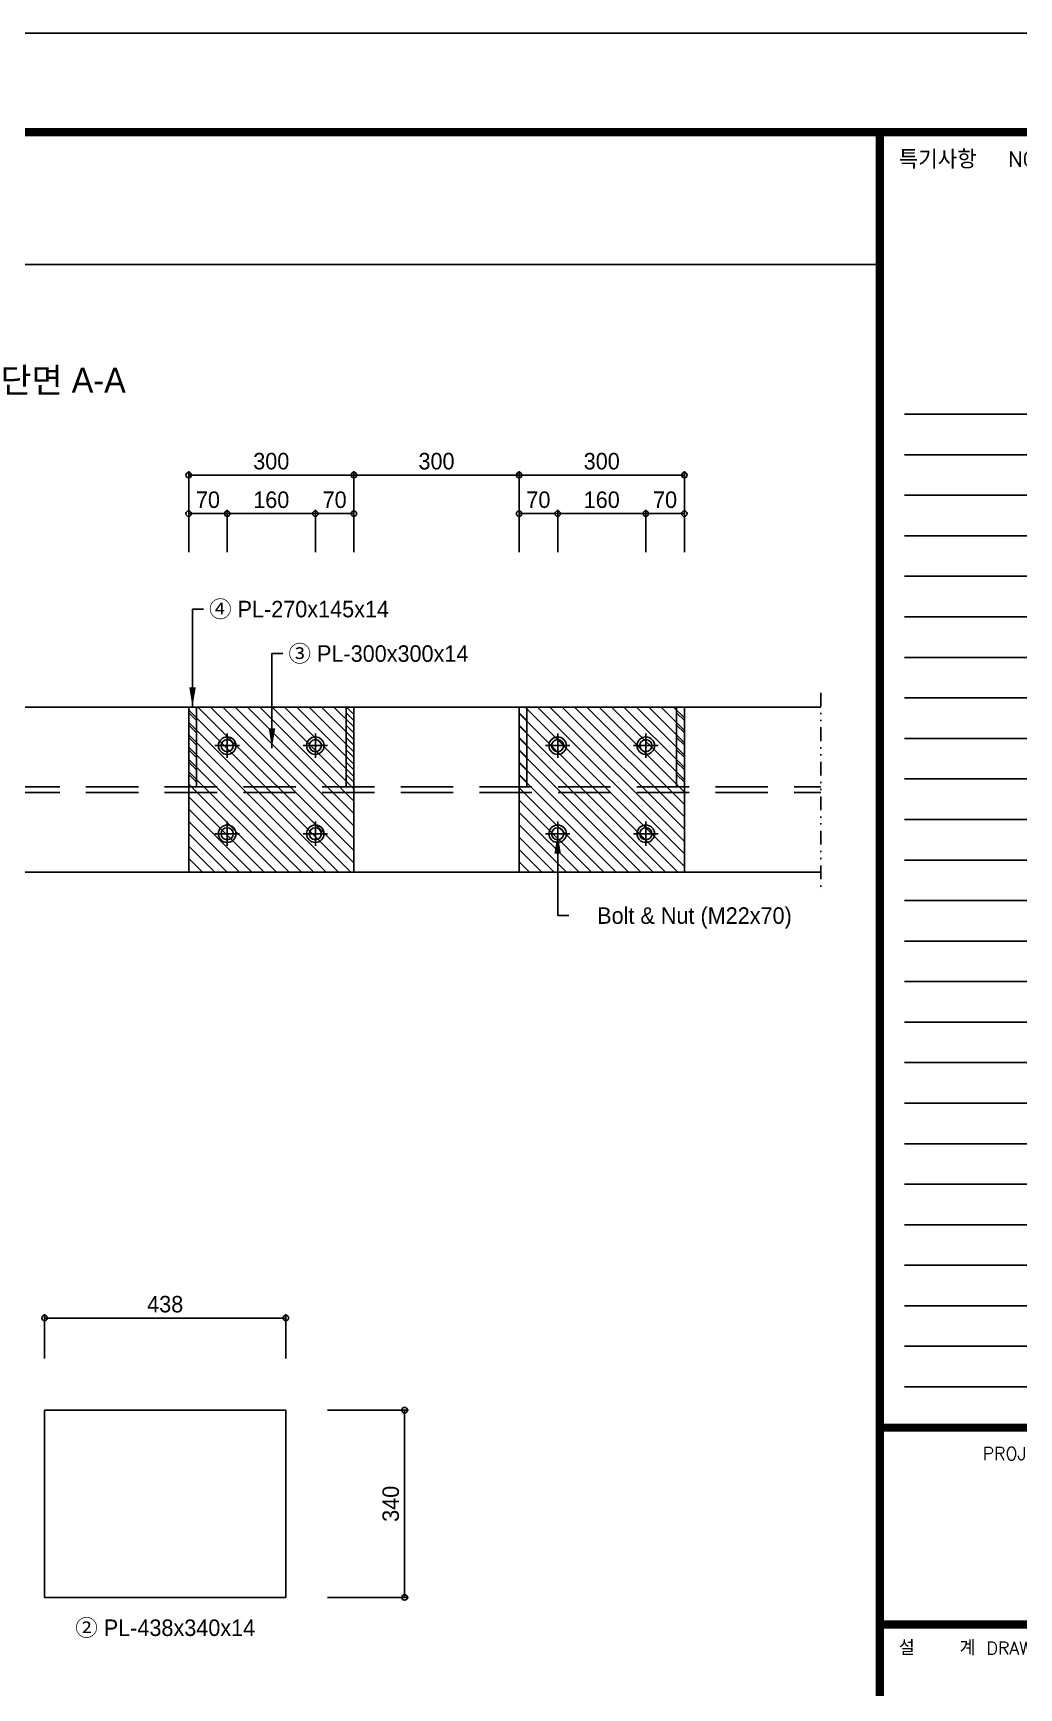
# Model space of a CAD drawing. Header units: millimetres. Extents: x 1073475 to 2890243, y -1340830 to -367733.
# Drawn here: x 2744793 to 2746583, y -370738 to -367733 of the extents above; entities that cross this region are included whole.
import ezdxf
from ezdxf.enums import TextEntityAlignment as Align

# ---------------------------------------------------------------- set-up
doc = ezdxf.new("R2010")
doc.units = ezdxf.units.MM
doc.header["$LTSCALE"] = 50
doc.header["$PDMODE"] = 3
doc.header["$PDSIZE"] = 100
doc.linetypes.add('DIVIDE', pattern=[1.25, 0.5, -0.25, 0, -0.25, 0, -0.25])
doc.linetypes.add('HIDDEN', pattern=[9.525, 6.35, -3.175])
doc.layers.get('Defpoints').update_dxf_attribs({"color": 151})
for name, color, linetype in [('-$$DIM-C', 7, 'Continuous'), ('11', 11, 'Continuous'), ('4', 4, 'Continuous'), ('C-BOLT', 1, 'Continuous'), ('C-CEN-DI', 1, 'DIVIDE'), ('C-DIM', 7, 'Continuous'), ('C-li', 41, 'Continuous'), ('C-PLATE', 135, 'Continuous'), ('C-PLATE-1', 2, 'Continuous'), ('C-TT', 9, 'Continuous'), ('C-WALE-1', 3, 'Continuous'), ('STRUT', 3, 'Continuous'), ('TEX', 3, 'Continuous'), ('TEXT', 3, 'Continuous'), ('TEXT1', 7, 'Continuous')]:
    doc.layers.add(name, color=color, linetype=linetype)
doc.styles.add('RXHG', font='arial.ttf')
doc.styles.add('RXHS', font='SIMPLEX.SHX', dxfattribs={"bigfont": 'WHGTXT.SHX'})
doc.styles.add('돋움', font='')
doc.styles.get('돋움').set_extended_font_data('Dotum')
doc.dimstyles.new('SAM-LE-LE-상', dxfattribs={"dimscale": 0.1, "dimtxt": 300, "dimasz": 360, "dimexe": 70, "dimexo": 0, "dimgap": 100, "dimtad": 1, "dimdec": 0, "dimzin": 0, "dimdsep": 46, "dimlunit": 6, "dimtxsty": '돋움', "dimblk": 'NONE', "dimcen": 100, "dimclrd": 8, "dimclre": 8, "dimclrt": 256, "dimadec": 0, "dimazin": 0, "dimtfac": 1, "dimtdec": 0, "dimtix": 1, "dimtmove": 2, "dimatfit": 3, "dimfxl": 70, "dimtolj": 1, "dimtzin": 0, "dimlwd": -1, "dimlwe": -1, "dimarcsym": 0})
doc.dimstyles.new('SAM-상', dxfattribs={"dimscale": 0.1, "dimtxt": 300, "dimasz": 100, "dimexe": 70, "dimexo": 0, "dimgap": 100, "dimtad": 1, "dimdec": 0, "dimzin": 0, "dimdsep": 46, "dimlunit": 6, "dimtxsty": '돋움', "dimblk": 'ORIGIN', "dimcen": 100, "dimclrd": 8, "dimclre": 8, "dimclrt": 1, "dimadec": 0, "dimazin": 0, "dimtfac": 1, "dimtdec": 0, "dimtix": 1, "dimtmove": 2, "dimatfit": 3, "dimfxl": 70, "dimtolj": 1, "dimtzin": 0, "dimlwd": -1, "dimlwe": -1, "dimarcsym": 0})

# ---------------------------------------------------------------- blocks, each defined once
blk = doc.blocks.new('dbox')
at = {"layer": '11'}
blk.add_line((4288, 57600), (81088, 57600), dxfattribs=at)
at = {"layer": '11', "const_width": 150}
blk.add_lwpolyline([(81088, 1800), (4288, 1800), (4288, 57600), (81088, 57600)], close=True, dxfattribs=at)
for points in [[(74675, 57600), (74675, 1800)], [(81088, 34076), (74675, 34076)], [(81088, 30501), (74675, 30501)]]:
    blk.add_lwpolyline(points, dxfattribs=at)
at = {"layer": '4'}
for p, q in [((80586, 52479), (75119, 52479)), ((80586, 51743), (75119, 51743)), ((80586, 51007), (75119, 51007)), ((80586, 50271), (75119, 50271)), ((80586, 49536), (75119, 49536)), ((80586, 48800), (75119, 48800)), ((80586, 48064), (75119, 48064)), ((80586, 47328), (75119, 47328)), ((80586, 46592), (75119, 46592)), ((80586, 45856), (75119, 45856)), ((80586, 45120), (75119, 45120)), ((80586, 44384), (75119, 44384)), ((80586, 43648), (75119, 43648)), ((80586, 42912), (75119, 42912)), ((80586, 42176), (75119, 42176)), ((80586, 41440), (75119, 41440)), ((80586, 40704), (75119, 40704)), ((80586, 39968), (75119, 39968)), ((80586, 39232), (75119, 39232)), ((80586, 38497), (75119, 38497)), ((80586, 37761), (75119, 37761)), ((80586, 37025), (75119, 37025)), ((80586, 36289), (75119, 36289)), ((80586, 35553), (75119, 35553)), ((80586, 34817), (75119, 34817))]:
    blk.add_line(p, q, dxfattribs=at)
at = {"layer": 'TEXT', "color": 7}
blk.add_line((0, 59400), (84100, 59400), dxfattribs=at)
at = {"layer": 'TEX', "color": 6, "linetype": 'Continuous', "style": 'RXHG', "width": 1}
for tag, p in [('일자', (76628, 15972)), ('축척', (76628, 13925)), ('설계번호', (76684, 12170))]:
    blk.add_attdef(tag, p, '', height=300, dxfattribs=at)
at = {"layer": 'TEX', "color": 7, "linetype": 'Continuous', "style": 'RXHG', "width": 1}
blk.add_attdef('파일명', (81840, 4453), '', height=300, rotation=90, dxfattribs=at)
at = {"layer": 'TEX', "linetype": 'Continuous', "style": 'RXHG', "width": 1}
for tag, p in [('도면명-1', (77799, 3389)), ('도면명-2', (77799, 2662))]:
    blk.add_attdef(tag, text='', height=400, dxfattribs=at).set_placement(p, align=Align.CENTER)
at = {"layer": 'TEXT1', "style": 'RXHS', "width": 1}
for s, height, p in [('특기사항', 334.3, (75018, 56940)), ('NOTE', 278.6, (77005, 56974)), ('PROJECT TITLE', 231.29, (76539, 33488)), ('설    계', 273.3, (75018, 29943)), ('DRAWN BY', 231.3, (76609, 29956))]:
    blk.add_text(s, height=height, dxfattribs=at).set_placement(p)
blk = doc.blocks.new('_Origin')
at = {"color": 0, "linetype": 'ByBlock', "lineweight": -2}
blk.add_line((0, 0), (-1, 0), dxfattribs=at)
blk.add_circle((0, 0), 0.5, dxfattribs=at)
blk = doc.blocks.new('*D595')
at = {"layer": '-$$DIM-C', "color": 8, "transparency": 16777216}
for p, q in [((2744813.5, -370139.9), (2744813.5, -370059.4)), ((2745241.5, -370066.4), (2744823.5, -370066.4)), ((2745251.5, -370139.9), (2745251.5, -370059.4))]:
    blk.add_line(p, q, dxfattribs=at)
at = {"layer": 'Defpoints', "color": 0, "transparency": 16777216}
for p in [(2744813.5, -370066.4), (2744813.5, -370139.9), (2745251.5, -370139.9)]:
    blk.add_point(p, dxfattribs=at)
at = {"layer": '-$$DIM-C', "color": 8, "transparency": 16777216, "xscale": 10, "yscale": 10, "zscale": 10, "rotation": 180}
blk.add_blockref('_Origin', (2744813.5, -370066.4), dxfattribs=at)
at = {"layer": '-$$DIM-C', "color": 8, "transparency": 16777216, "xscale": 10, "yscale": 10, "zscale": 10}
blk.add_blockref('_Origin', (2745251.5, -370066.4), dxfattribs=at)
at = {"layer": '-$$DIM-C', "color": 1, "transparency": 16777216, "insert": (2745032.5, -370041.4), "char_height": 30, "attachment_point": 5, "style": '돋움'}
blk.add_mtext('\\A1;438', dxfattribs=at)
blk = doc.blocks.new('*D598')
at = {"layer": '-$$DIM-C', "color": 8, "transparency": 16777216}
for p, q in [((2745327.1, -370233.8), (2745474.1, -370233.8)), ((2745467.1, -370243.8), (2745467.1, -370563.8)), ((2745327.1, -370573.8), (2745474.1, -370573.8))]:
    blk.add_line(p, q, dxfattribs=at)
at = {"layer": 'Defpoints', "color": 0, "transparency": 16777216}
for p in [(2745327.1, -370233.8), (2745327.1, -370573.8), (2745467.1, -370573.8)]:
    blk.add_point(p, dxfattribs=at)
at = {"layer": '-$$DIM-C', "color": 8, "transparency": 16777216, "xscale": 10, "yscale": 10, "zscale": 10}
for p, rotation in [((2745467.1, -370233.8), 90), ((2745467.1, -370573.8), 270)]:
    blk.add_blockref('_Origin', p, dxfattribs=dict(at, rotation=rotation))
at = {"layer": '-$$DIM-C', "color": 1, "transparency": 16777216, "insert": (2745442.1, -370403.8), "char_height": 30, "attachment_point": 5, "rotation": 90, "style": '돋움'}
blk.add_mtext('\\A1;340', dxfattribs=at)
blk = doc.blocks.new('*D612')
at = {"layer": '-$$DIM-C', "color": 8, "transparency": 16777216}
for p, q in [((2745375.1, -368675.7), (2745375.1, -368528.7)), ((2745665.1, -368535.7), (2745385.1, -368535.7)), ((2745675.1, -368675.7), (2745675.1, -368528.7))]:
    blk.add_line(p, q, dxfattribs=at)
at = {"layer": 'Defpoints', "color": 0, "transparency": 16777216}
for p in [(2745375.1, -368535.7), (2745375.1, -368675.7), (2745675.1, -368675.7)]:
    blk.add_point(p, dxfattribs=at)
at = {"layer": '-$$DIM-C', "color": 8, "transparency": 16777216, "xscale": 10, "yscale": 10, "zscale": 10, "rotation": 180}
blk.add_blockref('_Origin', (2745375.1, -368535.7), dxfattribs=at)
at = {"layer": '-$$DIM-C', "color": 8, "transparency": 16777216, "xscale": 10, "yscale": 10, "zscale": 10}
blk.add_blockref('_Origin', (2745675.1, -368535.7), dxfattribs=at)
at = {"layer": '-$$DIM-C', "color": 1, "transparency": 16777216, "insert": (2745525.1, -368510.6), "char_height": 30, "attachment_point": 5, "style": '돋움'}
blk.add_mtext('\\A1;300', dxfattribs=at)
blk = doc.blocks.new('*D613')
at = {"layer": '-$$DIM-C', "color": 8, "transparency": 16777216}
for p, q in [((2745075.1, -368675.7), (2745075.1, -368528.7)), ((2745365.1, -368535.7), (2745085.1, -368535.7)), ((2745375.1, -368675.7), (2745375.1, -368528.7))]:
    blk.add_line(p, q, dxfattribs=at)
at = {"layer": 'Defpoints', "color": 0, "transparency": 16777216}
for p in [(2745075.1, -368535.7), (2745075.1, -368675.7), (2745375.1, -368675.7)]:
    blk.add_point(p, dxfattribs=at)
at = {"layer": '-$$DIM-C', "color": 8, "transparency": 16777216, "xscale": 10, "yscale": 10, "zscale": 10, "rotation": 180}
blk.add_blockref('_Origin', (2745075.1, -368535.7), dxfattribs=at)
at = {"layer": '-$$DIM-C', "color": 8, "transparency": 16777216, "xscale": 10, "yscale": 10, "zscale": 10}
blk.add_blockref('_Origin', (2745375.1, -368535.7), dxfattribs=at)
at = {"layer": '-$$DIM-C', "color": 1, "transparency": 16777216, "insert": (2745225.1, -368510.6), "char_height": 30, "attachment_point": 5, "style": '돋움'}
blk.add_mtext('\\A1;300', dxfattribs=at)
blk = doc.blocks.new('*D614')
at = {"layer": '-$$DIM-C', "color": 8, "transparency": 16777216}
for p, q in [((2745675.1, -368675.7), (2745675.1, -368528.7)), ((2745685.1, -368535.7), (2745965.1, -368535.7)), ((2745975.1, -368675.7), (2745975.1, -368528.7))]:
    blk.add_line(p, q, dxfattribs=at)
at = {"layer": 'Defpoints', "color": 0, "transparency": 16777216}
for p in [(2745975.1, -368535.7), (2745675.1, -368675.7), (2745975.1, -368675.7)]:
    blk.add_point(p, dxfattribs=at)
at = {"layer": '-$$DIM-C', "color": 8, "transparency": 16777216, "xscale": 10, "yscale": 10, "zscale": 10, "rotation": 180}
blk.add_blockref('_Origin', (2745675.1, -368535.7), dxfattribs=at)
at = {"layer": '-$$DIM-C', "color": 8, "transparency": 16777216, "xscale": 10, "yscale": 10, "zscale": 10}
blk.add_blockref('_Origin', (2745975.1, -368535.7), dxfattribs=at)
at = {"layer": '-$$DIM-C', "color": 1, "transparency": 16777216, "insert": (2745825.1, -368510.6), "char_height": 30, "attachment_point": 5, "style": '돋움'}
blk.add_mtext('\\A1;300', dxfattribs=at)
blk = doc.blocks.new('*D624')
at = {"layer": 'C-DIM', "color": 8, "ltscale": 0.2, "transparency": 16777216}
for p, q in [((2745075.1, -368675.7), (2745075.1, -368598.7)), ((2745145.1, -368675.7), (2745145.1, -368598.7)), ((2745085.1, -368605.7), (2745135.1, -368605.7))]:
    blk.add_line(p, q, dxfattribs=at)
at = {"layer": 'Defpoints', "color": 0, "ltscale": 0.2, "transparency": 16777216}
for p in [(2745145.1, -368605.7), (2745075.1, -368675.7), (2745145.1, -368675.7)]:
    blk.add_point(p, dxfattribs=at)
at = {"layer": 'C-DIM', "color": 8, "ltscale": 0.2, "transparency": 16777216, "xscale": 10, "yscale": 10, "zscale": 10, "rotation": 180}
blk.add_blockref('_Origin', (2745075.1, -368605.7), dxfattribs=at)
at = {"layer": 'C-DIM', "color": 8, "ltscale": 0.2, "transparency": 16777216, "xscale": 10, "yscale": 10, "zscale": 10}
blk.add_blockref('_Origin', (2745145.1, -368605.7), dxfattribs=at)
at = {"layer": 'C-DIM', "color": 1, "ltscale": 0.2, "transparency": 16777216, "insert": (2745110.1, -368580.6), "char_height": 30, "attachment_point": 5, "style": '돋움'}
blk.add_mtext('\\A1;70', dxfattribs=at)
blk = doc.blocks.new('*D625')
at = {"layer": 'C-DIM', "color": 8, "ltscale": 0.2, "transparency": 16777216}
for p, q in [((2745145.1, -368675.7), (2745145.1, -368598.7)), ((2745305.1, -368675.7), (2745305.1, -368598.7)), ((2745155.1, -368605.7), (2745295.1, -368605.7))]:
    blk.add_line(p, q, dxfattribs=at)
at = {"layer": 'Defpoints', "color": 0, "ltscale": 0.2, "transparency": 16777216}
for p in [(2745305.1, -368605.7), (2745145.1, -368675.7), (2745305.1, -368675.7)]:
    blk.add_point(p, dxfattribs=at)
at = {"layer": 'C-DIM', "color": 8, "ltscale": 0.2, "transparency": 16777216, "xscale": 10, "yscale": 10, "zscale": 10, "rotation": 180}
blk.add_blockref('_Origin', (2745145.1, -368605.7), dxfattribs=at)
at = {"layer": 'C-DIM', "color": 8, "ltscale": 0.2, "transparency": 16777216, "xscale": 10, "yscale": 10, "zscale": 10}
blk.add_blockref('_Origin', (2745305.1, -368605.7), dxfattribs=at)
at = {"layer": 'C-DIM', "color": 1, "ltscale": 0.2, "transparency": 16777216, "insert": (2745225.1, -368580.6), "char_height": 30, "attachment_point": 5, "style": '돋움'}
blk.add_mtext('\\A1;160', dxfattribs=at)
blk = doc.blocks.new('*D626')
at = {"layer": 'C-DIM', "color": 8, "ltscale": 0.2, "transparency": 16777216}
for p, q in [((2745305.1, -368675.7), (2745305.1, -368598.7)), ((2745375.1, -368675.7), (2745375.1, -368598.7)), ((2745315.1, -368605.7), (2745365.1, -368605.7))]:
    blk.add_line(p, q, dxfattribs=at)
at = {"layer": 'Defpoints', "color": 0, "ltscale": 0.2, "transparency": 16777216}
for p in [(2745375.1, -368605.7), (2745305.1, -368675.7), (2745375.1, -368675.7)]:
    blk.add_point(p, dxfattribs=at)
at = {"layer": 'C-DIM', "color": 8, "ltscale": 0.2, "transparency": 16777216, "xscale": 10, "yscale": 10, "zscale": 10, "rotation": 180}
blk.add_blockref('_Origin', (2745305.1, -368605.7), dxfattribs=at)
at = {"layer": 'C-DIM', "color": 8, "ltscale": 0.2, "transparency": 16777216, "xscale": 10, "yscale": 10, "zscale": 10}
blk.add_blockref('_Origin', (2745375.1, -368605.7), dxfattribs=at)
at = {"layer": 'C-DIM', "color": 1, "ltscale": 0.2, "transparency": 16777216, "insert": (2745340.1, -368580.6), "char_height": 30, "attachment_point": 5, "style": '돋움'}
blk.add_mtext('\\A1;70', dxfattribs=at)
blk = doc.blocks.new('*D627')
at = {"layer": 'C-DIM', "color": 8, "ltscale": 0.2, "transparency": 16777216}
for p, q in [((2745675.1, -368675.7), (2745675.1, -368598.7)), ((2745745.1, -368675.7), (2745745.1, -368598.7)), ((2745685.1, -368605.7), (2745735.1, -368605.7))]:
    blk.add_line(p, q, dxfattribs=at)
at = {"layer": 'Defpoints', "color": 0, "ltscale": 0.2, "transparency": 16777216}
for p in [(2745745.1, -368605.7), (2745675.1, -368675.7), (2745745.1, -368675.7)]:
    blk.add_point(p, dxfattribs=at)
at = {"layer": 'C-DIM', "color": 8, "ltscale": 0.2, "transparency": 16777216, "xscale": 10, "yscale": 10, "zscale": 10, "rotation": 180}
blk.add_blockref('_Origin', (2745675.1, -368605.7), dxfattribs=at)
at = {"layer": 'C-DIM', "color": 8, "ltscale": 0.2, "transparency": 16777216, "xscale": 10, "yscale": 10, "zscale": 10}
blk.add_blockref('_Origin', (2745745.1, -368605.7), dxfattribs=at)
at = {"layer": 'C-DIM', "color": 1, "ltscale": 0.2, "transparency": 16777216, "insert": (2745710.1, -368580.6), "char_height": 30, "attachment_point": 5, "style": '돋움'}
blk.add_mtext('\\A1;70', dxfattribs=at)
blk = doc.blocks.new('*D628')
at = {"layer": 'C-DIM', "color": 8, "ltscale": 0.2, "transparency": 16777216}
for p, q in [((2745745.1, -368675.7), (2745745.1, -368598.7)), ((2745905.1, -368675.7), (2745905.1, -368598.7)), ((2745755.1, -368605.7), (2745895.1, -368605.7))]:
    blk.add_line(p, q, dxfattribs=at)
at = {"layer": 'Defpoints', "color": 0, "ltscale": 0.2, "transparency": 16777216}
for p in [(2745905.1, -368605.7), (2745745.1, -368675.7), (2745905.1, -368675.7)]:
    blk.add_point(p, dxfattribs=at)
at = {"layer": 'C-DIM', "color": 8, "ltscale": 0.2, "transparency": 16777216, "xscale": 10, "yscale": 10, "zscale": 10, "rotation": 180}
blk.add_blockref('_Origin', (2745745.1, -368605.7), dxfattribs=at)
at = {"layer": 'C-DIM', "color": 8, "ltscale": 0.2, "transparency": 16777216, "xscale": 10, "yscale": 10, "zscale": 10}
blk.add_blockref('_Origin', (2745905.1, -368605.7), dxfattribs=at)
at = {"layer": 'C-DIM', "color": 1, "ltscale": 0.2, "transparency": 16777216, "insert": (2745825.1, -368580.6), "char_height": 30, "attachment_point": 5, "style": '돋움'}
blk.add_mtext('\\A1;160', dxfattribs=at)
blk = doc.blocks.new('*D629')
at = {"layer": 'C-DIM', "color": 8, "ltscale": 0.2, "transparency": 16777216}
for p, q in [((2745905.1, -368675.7), (2745905.1, -368598.7)), ((2745975.1, -368675.7), (2745975.1, -368598.7)), ((2745915.1, -368605.7), (2745965.1, -368605.7))]:
    blk.add_line(p, q, dxfattribs=at)
at = {"layer": 'Defpoints', "color": 0, "ltscale": 0.2, "transparency": 16777216}
for p in [(2745975.1, -368605.7), (2745905.1, -368675.7), (2745975.1, -368675.7)]:
    blk.add_point(p, dxfattribs=at)
at = {"layer": 'C-DIM', "color": 8, "ltscale": 0.2, "transparency": 16777216, "xscale": 10, "yscale": 10, "zscale": 10, "rotation": 180}
blk.add_blockref('_Origin', (2745905.1, -368605.7), dxfattribs=at)
at = {"layer": 'C-DIM', "color": 8, "ltscale": 0.2, "transparency": 16777216, "xscale": 10, "yscale": 10, "zscale": 10}
blk.add_blockref('_Origin', (2745975.1, -368605.7), dxfattribs=at)
at = {"layer": 'C-DIM', "color": 1, "ltscale": 0.2, "transparency": 16777216, "insert": (2745940.1, -368580.6), "char_height": 30, "attachment_point": 5, "style": '돋움'}
blk.add_mtext('\\A1;70', dxfattribs=at)
blk = doc.blocks.new('_None')

msp = doc.modelspace()

# ---------------------------------------------------------------- hatches: boundary and pattern name
at = {"layer": 'C-PLATE'}
h = msp.add_hatch(dxfattribs=at)
h.set_pattern_fill('ANSI31', color=256, scale=5, angle=90, style=0)
h.set_pattern_definition([(135, (3192516.654, -1368016.362), (-11.22532015, -11.22532015), [])])
h.paths.add_polyline_path([(2745375.1, -368957), (2745075.1, -368957), (2745075.1, -369257), (2745375.1, -369257)])
h = msp.add_hatch(dxfattribs=at)
h.set_pattern_fill('ANSI31', color=41, scale=5, angle=90, style=0)
h.set_pattern_definition([(135, (2745075.132, -369102.032), (-11.2253, -11.2253), [])])
h.paths.add_polyline_path([(2745075.1, -369102), (2745075.1, -368957), (2745089.1, -368957), (2745089.1, -369102)])
h = msp.add_hatch(dxfattribs=at)
h.set_pattern_fill('ANSI31', color=41, scale=5, angle=90, style=0)
h.set_pattern_definition([(135, (2745361.132, -369102.032), (-11.2253, -11.2253), [])])
h.paths.add_polyline_path([(2745361.1, -369102), (2745361.1, -368957), (2745375.1, -368957), (2745375.1, -369102)])
h = msp.add_hatch(dxfattribs=at)
h.set_pattern_fill('ANSI31', color=256, scale=5, angle=90, style=0)
h.set_pattern_definition([(135, (3192616.654, -1368016.362), (-11.22532015, -11.22532015), [])])
h.paths.add_polyline_path([(2745675.1, -369257), (2745975.1, -369257), (2745975.1, -368957), (2745675.1, -368957)])
h = msp.add_hatch(dxfattribs=at)
h.set_pattern_fill('ANSI31', color=41, scale=5, angle=90, style=0)
h.set_pattern_definition([(135, (2745675.132, -369102.032), (-11.2253, -11.2253), [])])
h.paths.add_polyline_path([(2745675.1, -369102), (2745675.1, -368957), (2745689.1, -368957), (2745689.1, -369102)])
h = msp.add_hatch(dxfattribs=at)
h.set_pattern_fill('ANSI31', color=41, scale=5, angle=90, style=0)
h.set_pattern_definition([(135, (2745961.132, -369102.032), (-11.2253, -11.2253), [])])
h.paths.add_polyline_path([(2745961.1, -369102), (2745961.1, -368957), (2745975.1, -368957), (2745975.1, -369102)])

# ---------------------------------------------------------------- linework, layer by layer
at = {"layer": 'C-BOLT'}
for p, q in [((2745145.1, -369049.2, 0), (2745145.1, -369004.8, 0)), ((2745305.1, -369049.2, 0), (2745305.1, -369004.8, 0)), ((2745745.1, -369049.2, 0), (2745745.1, -369004.8, 0)), ((2745905.1, -369049.2, 0), (2745905.1, -369004.8, 0)), ((2745167.3, -369027, 0), (2745122.9, -369027, 0)), ((2745327.3, -369027, 0), (2745282.9, -369027, 0)), ((2745767.3, -369027, 0), (2745722.9, -369027, 0)), ((2745927.3, -369027, 0), (2745882.9, -369027, 0)), ((2745145.1, -369209.2, 0), (2745145.1, -369164.8, 0)), ((2745305.1, -369209.2, 0), (2745305.1, -369164.8, 0)), ((2745745.1, -369209.2, 0), (2745745.1, -369164.8, 0)), ((2745905.1, -369209.2, 0), (2745905.1, -369164.8, 0)), ((2745167.3, -369187, 0), (2745122.9, -369187, 0)), ((2745327.3, -369187, 0), (2745282.9, -369187, 0)), ((2745767.3, -369187, 0), (2745722.9, -369187, 0)), ((2745927.3, -369187, 0), (2745882.9, -369187, 0))]:
    msp.add_line(p, q, dxfattribs=at)
for centre, radius in [((2745145.1, -369027, 0), 15.9), ((2745145.1, -369027, 0), 11), ((2745305.1, -369027, 0), 15.9), ((2745305.1, -369027, 0), 11), ((2745745.1, -369027, 0), 15.9), ((2745745.1, -369027, 0), 11), ((2745905.1, -369027, 0), 15.9), ((2745905.1, -369027, 0), 11), ((2745145.1, -369187, 0), 15.9), ((2745145.1, -369187, 0), 11), ((2745305.1, -369187, 0), 15.9), ((2745305.1, -369187, 0), 11), ((2745745.1, -369187, 0), 15.9), ((2745745.1, -369187, 0), 11), ((2745905.1, -369187, 0), 15.9), ((2745905.1, -369187, 0), 11)]:
    msp.add_circle(centre, radius, dxfattribs=at)
at = {"layer": 'C-CEN-DI', "linetype": 'DIVIDE'}
msp.add_line((2746223.2, -368931, 0), (2746223.2, -369295.4, 0), dxfattribs=at)
at = {"layer": 'C-li'}
msp.add_line((2739291.6, -368153.1), (2746330.3, -368153.1), dxfattribs=at)
at = {"layer": 'C-PLATE', "elevation": 0}
for points in [[(2745075.1, -368957), (2745375.1, -368957), (2745375.1, -369257), (2745075.1, -369257)], [(2745675.1, -368957), (2745975.1, -368957), (2745975.1, -369257), (2745675.1, -369257)]]:
    msp.add_lwpolyline(points, close=True, dxfattribs=at)
at = {"layer": 'C-PLATE', "color": 41, "elevation": 0}
for points in [[(2745075.1, -369102), (2745075.1, -368957), (2745089.1, -368957), (2745089.1, -369102)], [(2745361.1, -369102), (2745361.1, -368957), (2745375.1, -368957), (2745375.1, -369102)], [(2745675.1, -369102), (2745675.1, -368957), (2745689.1, -368957), (2745689.1, -369102)], [(2745961.1, -369102), (2745961.1, -368957), (2745975.1, -368957), (2745975.1, -369102)]]:
    msp.add_lwpolyline(points, close=True, dxfattribs=at)
at = {"layer": 'C-PLATE-1'}
for p, q in [((2745251.5, -370233.8, 0), (2744813.5, -370233.8, 0)), ((2744813.5, -370233.8, 0), (2744813.5, -370573.8, 0)), ((2745251.5, -370573.8, 0), (2745251.5, -370233.8, 0)), ((2744813.5, -370573.8, 0), (2745251.5, -370573.8, 0))]:
    msp.add_line(p, q, dxfattribs=at)
at = {"layer": 'C-WALE-1'}
for p, q in [((2743317, -368957, 0), (2746223.2, -368957, 0)), ((2743317, -369257, 0), (2746223.2, -369257, 0))]:
    msp.add_line(p, q, dxfattribs=at)
at = {"layer": 'STRUT', "color": 1, "linetype": 'HIDDEN', "ltscale": 0.3}
for p, q in [((2743317, -369102, 0), (2746223.2, -369102, 0)), ((2743317, -369112, 0), (2746223.2, -369112, 0))]:
    msp.add_line(p, q, dxfattribs=at)

# ---------------------------------------------------------------- block references
at = {"xscale": 0.1, "yscale": 0.1, "zscale": 0.1}
msp.add_blockref('dbox', (2738862.7, -373673.1), dxfattribs=at)

# ---------------------------------------------------------------- texts
at = {"layer": 'C-DIM', "color": 1, "style": '돋움'}
for s, p in [('④ PL-270x145x14', (2745112.1, -368779, 0)), ('③ PL-300x300x14', (2745256.3, -368859.8, 0))]:
    msp.add_text(s, height=30, dxfattribs=at).set_placement(p, align=Align.MIDDLE_LEFT)
msp.add_text('Bolt & Nut (M22x70)', height=30, dxfattribs=at).set_placement((2746170.2, -369335.6, 0), align=Align.MIDDLE_RIGHT)
at = {"layer": 'C-DIM', "style": '돋움'}
msp.add_text('② PL-438x340x14', height=30, dxfattribs=at).set_placement((2745032.5, -370628.3, 0), align=Align.MIDDLE)
at = {"layer": 'C-TT', "style": '돋움'}
msp.add_text('단면 A-A', height=45, dxfattribs=at).set_placement((2744847.2, -368362.3, 0), align=Align.MIDDLE)

# ---------------------------------------------------------------- dimensions: what is measured, and where the dimension line sits
at = {"layer": '-$$DIM-C'}
for base, p1, p2, picture, middle in [((2745075.1, -368535.7, 0), (2745375.1, -368675.7, 0), (2745075.1, -368675.7, 0), '*D613', (2745225.1, -368510.6, 0)), ((2745375.1, -368535.7, 0), (2745675.1, -368675.7, 0), (2745375.1, -368675.7, 0), '*D612', (2745525.1, -368510.6, 0)), ((2745975.1, -368535.7, 0), (2745675.1, -368675.7, 0), (2745975.1, -368675.7, 0), '*D614', (2745825.1, -368510.6, 0))]:
    dim = msp.add_linear_dim(base=base, p1=p1, p2=p2, dimstyle='SAM-상', dxfattribs=at)
    dim.commit()
    dim.dimension.update_dxf_attribs({"geometry": picture, "text_midpoint": middle})
dim = msp.add_linear_dim(base=(2744813.5, -370066.4, 0), p1=(2745251.5, -370139.9, 0), p2=(2744813.5, -370139.9, 0), text='438', dimstyle='SAM-상', dxfattribs=at)
dim.commit()
dim.dimension.update_dxf_attribs({"geometry": '*D595', "text_midpoint": (2745032.5, -370041.4, 0)})
dim = msp.add_linear_dim(base=(2745467.1, -370573.8, 0), p1=(2745327.1, -370233.8, 0), p2=(2745327.1, -370573.8, 0), angle=90, dimstyle='SAM-상', dxfattribs=at)
dim.commit()
dim.dimension.update_dxf_attribs({"geometry": '*D598', "text_midpoint": (2745442.1, -370403.8, 0)})
at = {"layer": 'C-DIM', "ltscale": 0.2}
for base, p1, p2, picture, middle in [((2745145.1, -368605.7, 0), (2745075.1, -368675.7, 0), (2745145.1, -368675.7, 0), '*D624', (2745110.1, -368580.6, 0)), ((2745305.1, -368605.7, 0), (2745145.1, -368675.7, 0), (2745305.1, -368675.7, 0), '*D625', (2745225.1, -368580.6, 0)), ((2745375.1, -368605.7, 0), (2745305.1, -368675.7, 0), (2745375.1, -368675.7, 0), '*D626', (2745340.1, -368580.6, 0)), ((2745745.1, -368605.7, 0), (2745675.1, -368675.7, 0), (2745745.1, -368675.7, 0), '*D627', (2745710.1, -368580.6, 0)), ((2745905.1, -368605.7, 0), (2745745.1, -368675.7, 0), (2745905.1, -368675.7, 0), '*D628', (2745825.1, -368580.6, 0)), ((2745975.1, -368605.7, 0), (2745905.1, -368675.7, 0), (2745975.1, -368675.7, 0), '*D629', (2745940.1, -368580.6, 0))]:
    dim = msp.add_linear_dim(base=base, p1=p1, p2=p2, dimstyle='SAM-상', override={"dimexo": 0}, dxfattribs=at)
    dim.commit()
    dim.dimension.update_dxf_attribs({"geometry": picture, "text_midpoint": middle})

# ---------------------------------------------------------------- leaders
at = {"layer": 'C-DIM'}
for points in [[(2745082.1, -368957, 0), (2745082.1, -368779, 0), (2745102.1, -368779, 0)], [(2745226.3, -369031.7, 0), (2745226.3, -368859.8, 0), (2745246.3, -368859.8, 0)], [(2745745.1, -369187, 0), (2745745.1, -369335.6, 0), (2745765.1, -369335.6, 0)]]:
    msp.add_leader(points, dimstyle='SAM-LE-LE-상', dxfattribs=at)

doc.saveas('drawing.dxf')
